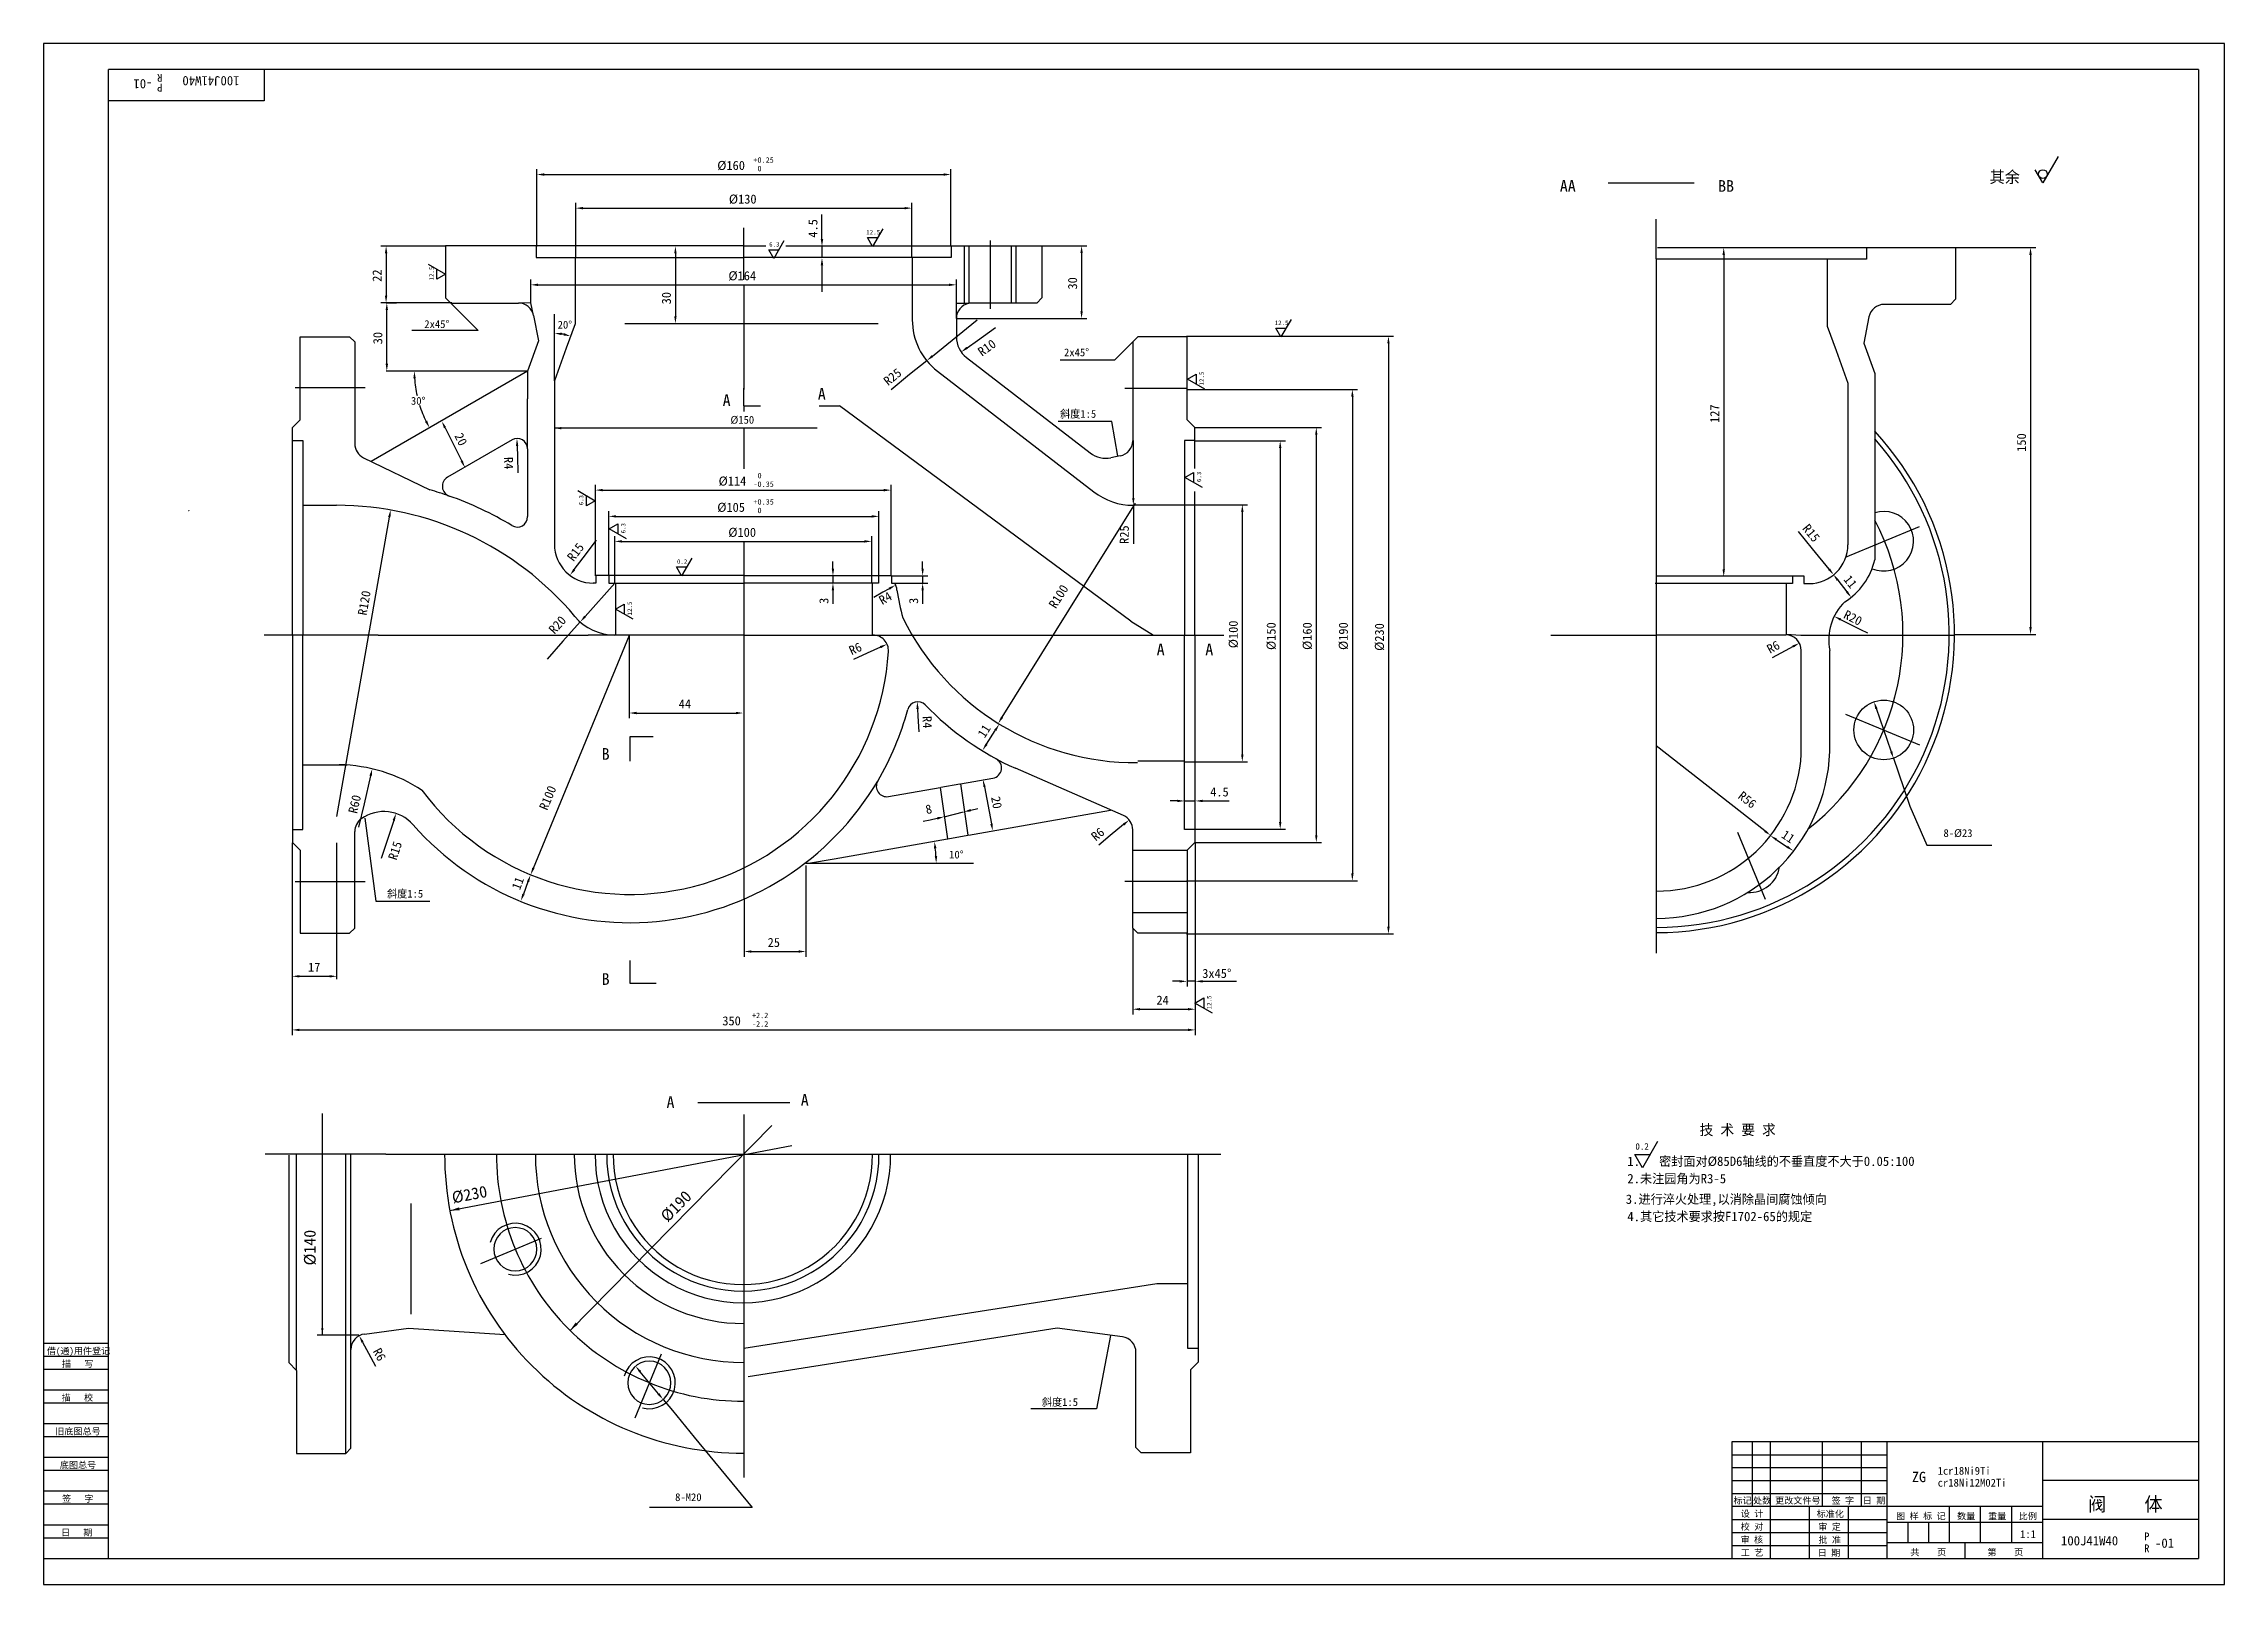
# Model space of a CAD drawing. Header units: metres. Extents: x 0 to 841, y 0 to 594.
import ezdxf

# ---------------------------------------------------------------- set-up
doc = ezdxf.new("R2010")
doc.units = ezdxf.units.M
for name, color, linetype in [('B', 3, 'Continuous'), ('C', 6, 'Continuous'), ('D', 1, 'Continuous'), ('FL', 5, 'Continuous'), ('T', 7, 'Continuous'), ('TL', 4, 'Continuous')]:
    doc.layers.add(name, color=color, linetype=linetype)

# ---------------------------------------------------------------- blocks, each defined once
blk = doc.blocks.new('TUKUN1')
at = {"layer": 'FL'}
for p, q in [((841, 594), (0, 594)), ((0, 594), (0, 0)), ((841, 0), (841, 594)), ((0, 83), (25, 83)), ((0, 75), (25, 75)), ((0, 70), (25, 70)), ((0, 62), (25, 62)), ((0, 57), (25, 57)), ((659, 30), (659, 55)), ((666, 10), (666, 55)), ((686, 30), (686, 55)), ((701, 30), (701, 55)), ((0, 49), (25, 49)), ((0, 44), (25, 44)), ((651, 50), (711, 50)), ((651, 45), (711, 45)), ((0, 36), (25, 36)), ((651, 40), (711, 40)), ((651, 35), (711, 35)), ((0, 31), (25, 31)), ((696, 10), (696, 30)), ((0, 23), (25, 23)), ((0, 18), (25, 18)), ((651, 25), (711, 25)), ((651, 20), (711, 20)), ((651, 15), (711, 15)), ((0, 0), (841, 0))]:
    blk.add_line(p, q, dxfattribs=at)
at = {"layer": 'TL'}
for p, q in [((831, 584), (25, 584)), ((25, 10), (25, 584)), ((85, 584), (85, 572)), ((831, 584), (831, 10)), ((85, 572), (25, 572)), ((0, 93), (25, 93)), ((0, 88), (25, 88)), ((831, 55), (651, 55)), ((651, 55), (651, 10)), ((711, 10), (711, 55)), ((771, 10), (771, 55)), ((831, 40), (771, 40)), ((771, 30), (651, 30)), ((681, 10), (681, 30)), ((735, 16), (735, 30)), ((747, 16), (747, 30)), ((759, 16), (759, 30)), ((711, 24), (771, 24)), ((719, 16), (719, 24)), ((727, 16), (727, 24)), ((831, 25), (771, 25)), ((0, 10), (831, 10)), ((771, 16), (711, 16)), ((741, 10), (741, 16))]:
    blk.add_line(p, q, dxfattribs=at)
at = {"layer": 'T'}
for s, p in [('借(通)用件登记', (1.26, 88.76)), ('描   写', (7.09, 83.76)), ('描   校', (6.98, 70.76)), ('旧底图总号', (4.52, 57.76)), ('底图总号', (6.25, 44.76)), ('签   字', (7.1, 31.76)), ('标记', (651.71, 31.07)), ('处数', (659.22, 31.07)), ('更改文件号', (667.75, 31.07)), ('签 字', (689.53, 31.07)), ('日 期', (701.57, 31.07)), ('设 计', (654.5, 25.99)), ('标准化', (683.77, 25.93)), ('图 样 标 记', (714.4, 25.04)), ('数量', (737.92, 25.04)), ('重量', (749.88, 25.04)), ('比例', (761.7, 25.04)), ('日   期', (6.72, 18.76)), ('校 对', (654.48, 20.99)), ('审 核', (654.41, 15.99)), ('批 准', (684.46, 15.93)), ('审 定', (684.39, 20.93)), ('工 艺', (654.52, 10.99)), ('日 期', (684.18, 10.93)), ('共    页', (719.91, 11.13)), ('第    页', (749.62, 11.13))]:
    blk.add_text(s, height=2.5, dxfattribs=at).set_placement(p)

msp = doc.modelspace()

# ---------------------------------------------------------------- linework, layer by layer
at = {"layer": 'B'}
for p, q in [((355.03, 515.86), (355.03, 494.01)), ((374.99, 515.86), (374.99, 494.01))]:
    msp.add_line(p, q, dxfattribs=at)
at = {"layer": 'C'}
for p, q in [((270, 508.7), (270, 523)), ((621.93, 511), (621.93, 526.34)), ((365.01, 518.09), (365.01, 491.78)), ((270, 503), (270, 508.7)), ((621.93, 511), (621.93, 267.43)), ((270, 501.01), (270, 460.66)), ((97, 461.38), (124, 461.38)), ((270, 454.36), (270, 452.17)), ((419.23, 371.37), (306.99, 454.36)), ((440.71, 461), (417, 461)), ((270, 445.75), (270, 430.13)), ((694.89, 396.06), (723.43, 407.88)), ((270, 402.1), (270, 264.21)), ((129, 366), (85, 366)), ((129, 366), (210, 366)), ((220.24, 366), (210, 366)), ((319.81, 366), (324, 366)), ((324, 366), (326, 366)), ((324, 366), (424.75, 366)), ((424.75, 366), (427.51, 366)), ((436.07, 366), (448.69, 366)), ((581.22, 366), (621.83, 366)), ((671.96, 366.3), (677.69, 366)), ((677.69, 366), (716.93, 366)), ((716.93, 366), (736.67, 366)), ((694.89, 335.51), (723.43, 323.69)), ((653.2, 289.97), (663.9, 264.15)), ((97, 271), (124, 271)), ((440.71, 271), (417, 271)), ((621.93, 267.43), (621.93, 264)), ((621.93, 264), (621.93, 256.98)), ((621.93, 256.98), (621.93, 243.33)), ((270, 181.15), (270, 90.92)), ((132, 165.89), (85.41, 165.89)), ((132, 165.89), (394.6, 165.89)), ((394.6, 165.89), (409, 165.89)), ((409, 165.89), (454.05, 165.89)), ((191.9, 133.35), (168.42, 123.63)), ((238.15, 88.71), (227.95, 64.1)), ((270, 90.92), (270, 79.61)), ((270, 79.61), (270, 64.89)), ((270, 64.89), (270, 41.2))]:
    msp.add_line(p, q, dxfattribs=at)
for centre, start, end in [((622.04, 366.18), 308, 27.68), ((269.66, 165.6), 179.82, 270.2)]:
    msp.add_arc(centre, 95, start, end, dxfattribs=at)
at = {"layer": 'D'}
for p, q in [((776.87, 550.47), (771.02, 540.33)), ((190.24, 515.81), (190.24, 545.54)), ((193.04, 543.54), (347.04, 543.54)), ((349.84, 515.81), (349.84, 545.54)), ((771.02, 540.33), (768.09, 545.4)), ((205.22, 511.69), (205.22, 532.57)), ((208.02, 530.57), (332.02, 530.57)), ((334.82, 511.69), (334.82, 532.57)), ((300.17, 521.44), (300.17, 528.15)), ((300.17, 518.64), (300.17, 521.44)), ((323.58, 522.61), (319.68, 515.85)), ((154.88, 515.97), (130.08, 515.97)), ((132.08, 513.17), (132.08, 496.88)), ((243.65, 513.15), (243.65, 488.87)), ((279.63, 514.54), (283.53, 514.54)), ((281.58, 511.16), (279.63, 514.54)), ((285.48, 517.92), (281.58, 511.16)), ((300.17, 515.84), (300.17, 511.38)), ((317.73, 519.23), (321.63, 519.23)), ((319.68, 515.85), (317.73, 519.23)), ((384.85, 516.07), (402.29, 516.07)), ((400.29, 513.27), (400.29, 490.8)), ((737.29, 515.37), (768.24, 515.37)), ((148.27, 509.04), (155.03, 505.14)), ((151.65, 503.18), (151.65, 507.09)), ((155.03, 505.14), (151.65, 503.18)), ((300.17, 508.58), (300.17, 505.78)), ((300.17, 505.78), (300.17, 498.36)), ((647.92, 512.57), (647.92, 391.31)), ((766.24, 512.57), (766.24, 369.03)), ((187.85, 494.06), (187.85, 503.01)), ((190.65, 501.01), (349.2, 501.01)), ((352, 493.94), (352, 503.01)), ((157.42, 494.08), (130.08, 494.08)), ((132.08, 494.08), (136.04, 494.08)), ((132.35, 470.56), (132.35, 491.28)), ((157, 494), (164.07, 486.93)), ((187.85, 494.06), (183.08, 494)), ((188.96, 489.18), (187.85, 494.06)), ((196.99, 464), (196.99, 489.66)), ((352, 493.94), (356.8, 493.94)), ((352, 488), (352, 493.94)), ((352, 488), (402.29, 488)), ((167.61, 483.39), (142.04, 483.39)), ((164.07, 486.93), (167.61, 483.39)), ((342.75, 473.53), (360, 487.51)), ((356.15, 476.72), (360.16, 479.6)), ((360.16, 479.6), (367.14, 484.6)), ((440.71, 481.21), (520.63, 481.21)), ((475.23, 484.3), (479.14, 484.3)), ((477.18, 480.92), (475.23, 484.3)), ((481.09, 487.68), (477.18, 480.92)), ((340.58, 471.77), (333.98, 466.42)), ((412.93, 471.93), (392, 471.93)), ((420, 479), (412.93, 471.93)), ((518.63, 478.41), (518.63, 253.55)), ((186.66, 467.76), (132.04, 467.76)), ((333.98, 466.42), (326.79, 460.59)), ((441.1, 464.66), (444.48, 466.61)), ((447.86, 460.76), (441.1, 464.66)), ((444.48, 466.61), (444.48, 462.71)), ((440.71, 460.71), (506.71, 460.71)), ((504.71, 457.91), (504.71, 274.07)), ((154.81, 445.91), (161.22, 433.07)), ((298.32, 445.75), (196.91, 445.75)), ((411.97, 448.27), (391.26, 448.27)), ((414.23, 434.95), (411.97, 448.27)), ((444, 446), (492.8, 446)), ((182.62, 438.94), (182.75, 434.64)), ((420.25, 418.8), (420.25, 441)), ((444.19, 440.86), (478.88, 440.86)), ((476.88, 438.06), (476.88, 293.9)), ((490.8, 443.2), (490.8, 288.8)), ((182.75, 434.64), (182.94, 428.55)), ((206, 421.67), (212.76, 417.76)), ((212.78, 388.78), (212.78, 423.86)), ((215.58, 421.86), (324.02, 421.86)), ((326.82, 388.78), (326.82, 423.86)), ((440.1, 426.74), (443.48, 428.69)), ((446.86, 422.83), (440.1, 426.74)), ((443.48, 428.69), (443.48, 424.79)), ((209.38, 415.81), (209.38, 419.71)), ((212.76, 417.76), (209.38, 415.81)), ((217.95, 388.78), (217.95, 413.74)), ((322.15, 388.78), (322.15, 413.74)), ((369.62, 334.32), (421.05, 416.8)), ((420.25, 416), (420.25, 410.4)), ((440.02, 416.24), (464.27, 416.24)), ((462.27, 413.44), (462.27, 319.88)), ((133.31, 411.43), (113, 296)), ((218.06, 406.96), (221.44, 408.91)), ((224.82, 403.06), (218.06, 406.96)), ((220.27, 386.02), (220.27, 404.1)), ((220.75, 411.74), (319.35, 411.74)), ((221.44, 408.91), (221.44, 405.01)), ((319.36, 386.02), (319.36, 404.1)), ((420.25, 410.4), (420.25, 401.14)), ((682.14, 399.24), (676.7, 405.88)), ((204.64, 391.26), (208.02, 395.74)), ((208.02, 395.74), (213.2, 402.59)), ((223.07, 402.1), (316.56, 402.1)), ((249.93, 395.63), (246.03, 388.87)), ((688.56, 391.39), (682.14, 399.24)), ((244.07, 392.25), (247.98, 392.25)), ((246.03, 388.87), (244.07, 392.25)), ((304.4, 391.58), (304.4, 394.38)), ((304.4, 388.78), (304.4, 386.02)), ((326.82, 388.78), (340.99, 388.78)), ((338.99, 391.58), (338.99, 394.38)), ((338.99, 388.78), (338.99, 386)), ((691.9, 387.15), (695.4, 382.68)), ((208.81, 373.15), (220.24, 386)), ((304.4, 383.22), (304.4, 380.42)), ((304.4, 380.42), (304.4, 378)), ((323.69, 382.48), (320.19, 380.47)), ((326.12, 383.87), (323.69, 382.48)), ((328.01, 386), (340.99, 386)), ((338.99, 383.2), (338.99, 380.4)), ((338.99, 380.4), (338.99, 377.98)), ((206.95, 371.06), (200.28, 363.57)), ((220.54, 376), (223.92, 377.95)), ((227.3, 372.09), (220.54, 376)), ((223.92, 377.95), (223.92, 374.04)), ((693.01, 371.97), (700.68, 368.15)), ((188.88, 276.17), (226, 366)), ((200.28, 363.57), (194.13, 356.65)), ((225.87, 365.79), (225.87, 333.93)), ((700.68, 368.15), (703.4, 366.8)), ((736.66, 366.23), (768.24, 366.23)), ((317.56, 358.98), (312.31, 356.6)), ((322.72, 361.32), (317.56, 358.98)), ((671.67, 359.93), (666.62, 357.17)), ((674.64, 361.55), (671.67, 359.93)), ((337.04, 337.5), (337.17, 334.7)), ((712.47, 321.17), (706.8, 337.62)), ((228.67, 335.93), (267, 335.93)), ((337.17, 334.7), (337.46, 328.62)), ((363.61, 323.9), (367, 329.24)), ((663.79, 290.45), (621.92, 323.27)), ((126.1, 311.68), (123.57, 300.96)), ((440.02, 317.08), (464.27, 317.08)), ((713.38, 318.53), (715.21, 313.23)), ((715.21, 313.23), (719.74, 300.07)), ((362.82, 307.47), (365.53, 293.18)), ((123.57, 300.96), (121.45, 291.95)), ((123.82, 295.41), (128.13, 263.34)), ((135.03, 294.55), (132.89, 287.99)), ((341.89, 294.63), (339.21, 294.11)), ((344.61, 295.29), (341.89, 294.63)), ((347.33, 295.96), (354.81, 297.79)), ((357.53, 298.45), (360.25, 299.12)), ((437.22, 302.03), (434.42, 302.03)), ((440.02, 302.03), (444.19, 302.03)), ((446.99, 302.03), (449.79, 302.03)), ((449.79, 302.03), (457.21, 302.03)), ((719.74, 300.07), (726.23, 284.98)), ((132.89, 287.99), (130.22, 279.82)), ((411.33, 288.69), (406.88, 285.03)), ((416.47, 292.92), (411.33, 288.69)), ((444, 286), (492.8, 286)), ((444.19, 291.1), (478.88, 291.1)), ((668.27, 287.1), (672.41, 284.36)), ((95.85, 285.9), (95.85, 232.43)), ((113.08, 236.43), (113.08, 285.9)), ((293.99, 278.01), (358.54, 278.01)), ((444.13, 285.77), (444.13, 230.49)), ((726.23, 284.98), (751.28, 284.98)), ((186.79, 270.85), (185.04, 266.13)), ((293.99, 277.1), (293.99, 241.98)), ((440.71, 271.27), (506.71, 271.27)), ((128.13, 263.34), (148.92, 263.34)), ((270.13, 264.21), (270.13, 241.98)), ((420, 253), (420, 219.74)), ((272.93, 243.98), (291.19, 243.98)), ((440.71, 250.75), (520.63, 250.75)), ((440.96, 250.85), (440.96, 230.49)), ((113.08, 233.38), (113.08, 236.43)), ((95.85, 232.43), (95.85, 211.76)), ((98.65, 234.43), (110.28, 234.43)), ((438.16, 232.49), (435.36, 232.49)), ((444.13, 232.49), (440.96, 232.49)), ((444.13, 230.49), (444.13, 219.74)), ((446.93, 232.49), (449.73, 232.49)), ((449.73, 232.49), (460.07, 232.49)), ((422.8, 221.74), (441.33, 221.74)), ((444.02, 224.11), (447.4, 226.07)), ((450.78, 220.21), (444.02, 224.11)), ((444.13, 219.74), (444.13, 211.76)), ((447.4, 226.07), (447.4, 222.16)), ((98.65, 213.76), (441.33, 213.76)), ((107.48, 181.58), (107.48, 96.09)), ((203, 97.91), (280.77, 176.88)), ((156.69, 144.09), (288.49, 169.18)), ((622.39, 170.79), (616.54, 160.65)), ((616.54, 160.65), (613.61, 165.72)), ((613.61, 165.72), (619.46, 165.72)), ((121.58, 96.09), (105.48, 96.09)), ((123.01, 93.39), (125.28, 89.15)), ((411.5, 95.96), (406.03, 67.63)), ((125.28, 89.15), (128, 84.08)), ((237.12, 73.44), (230.07, 81.97)), ((238.9, 71.29), (242.47, 66.97)), ((406.03, 67.63), (380.74, 67.63)), ((242.47, 66.97), (250.91, 56.75)), ((250.91, 56.75), (273.28, 29.67)), ((273.28, 29.67), (233.63, 29.67))]:
    msp.add_line(p, q, dxfattribs=at)
msp.add_circle((771.02, 543.71), 1.69, dxfattribs=at)
for centre, radius, start, end in [((196.99, 464), 18.3, 78.78, 81.22), ((186.66, 467.76), 43.69, 183.67, 192.52), ((186.66, 467.76), 43.69, 197.51, 206.33), ((295.06, 278.01), 49.16, 3.26, 6.74)]:
    msp.add_arc(centre, radius, start, end, dxfattribs=at)
for points in [[(193.04, 544.01), (193.04, 543.07), (190.24, 543.54)], [(347.04, 544.01), (347.04, 543.07), (349.84, 543.54)], [(208.02, 531.03), (208.02, 530.1), (205.22, 530.57)], [(332.02, 531.03), (332.02, 530.1), (334.82, 530.57)], [(131.61, 513.17), (132.54, 513.17), (132.08, 515.97)], [(243.18, 513.15), (244.12, 513.15), (243.65, 515.95)], [(299.7, 518.64), (300.64, 518.64), (300.17, 515.84)], [(399.82, 513.27), (400.75, 513.27), (400.29, 516.07)], [(647.45, 512.57), (648.39, 512.57), (647.92, 515.37)], [(765.77, 512.57), (766.71, 512.57), (766.24, 515.37)], [(299.7, 508.58), (300.64, 508.58), (300.17, 511.38)], [(131.61, 496.88), (132.54, 496.88), (132.08, 494.08)], [(190.65, 501.48), (190.65, 500.54), (187.85, 501.01)], [(349.2, 501.48), (349.2, 500.54), (352, 501.01)], [(131.89, 491.28), (132.82, 491.28), (132.35, 494.08)], [(243.18, 488.87), (244.12, 488.87), (243.65, 486.07)], [(399.82, 490.8), (400.75, 490.8), (400.29, 488)], [(199.75, 481.62), (199.82, 482.55), (196.99, 482.3)], [(200.68, 482.4), (200.43, 481.5), (203.25, 481.19)], [(518.16, 478.41), (519.09, 478.41), (518.63, 481.21)], [(343.05, 473.17), (342.46, 473.89), (340.58, 471.77)], [(356.42, 476.34), (355.88, 477.1), (353.87, 475.09)], [(131.89, 470.56), (132.82, 470.56), (132.35, 467.76)], [(142.59, 464.95), (143.52, 464.98), (142.97, 467.76)], [(504.25, 457.91), (505.18, 457.91), (504.71, 460.71)], [(147.91, 448.61), (147.09, 448.17), (148.82, 445.92)], [(155.23, 446.12), (154.39, 445.71), (153.56, 448.42)], [(199.71, 445.3), (196.91, 445.75), (199.71, 446.2)], [(490.33, 443.2), (491.26, 443.2), (490.8, 446)], [(182.15, 438.92), (183.08, 438.95), (182.53, 441.74)], [(476.41, 438.06), (477.35, 438.06), (476.88, 440.86)], [(161.64, 433.28), (160.81, 432.86), (162.48, 430.56)], [(215.58, 422.33), (215.58, 421.39), (212.78, 421.86)], [(324.02, 422.33), (324.02, 421.39), (326.82, 421.86)], [(133.77, 411.35), (132.85, 411.51), (133.8, 414.18)], [(220.75, 412.21), (220.75, 411.28), (217.95, 411.74)], [(319.35, 412.21), (319.35, 411.28), (322.15, 411.74)], [(420.72, 418.8), (419.79, 418.8), (420.25, 416)], [(461.81, 413.44), (462.74, 413.44), (462.27, 416.24)], [(223.07, 402.57), (223.07, 401.63), (220.27, 402.1)], [(316.56, 402.57), (316.56, 401.63), (319.36, 402.1)], [(205.02, 390.98), (204.27, 391.54), (202.96, 389.03)], [(303.93, 391.58), (304.86, 391.58), (304.4, 388.78)], [(338.52, 391.58), (339.46, 391.58), (338.99, 388.78)], [(647.45, 391.31), (648.39, 391.31), (647.92, 388.51)], [(688.2, 391.09), (688.92, 391.68), (690.33, 389.22)], [(692.27, 387.44), (691.53, 386.86), (690.17, 389.36)], [(303.93, 383.22), (304.86, 383.22), (304.4, 386.02)], [(326.35, 383.47), (325.89, 384.28), (328.55, 385.26)], [(338.52, 383.2), (339.46, 383.2), (338.99, 386)], [(695.77, 382.96), (695.04, 382.39), (697.13, 380.47)], [(209.15, 372.84), (208.46, 373.46), (206.95, 371.06)], [(692.8, 371.56), (693.22, 372.39), (690.5, 373.22)], [(322.92, 360.9), (322.53, 361.75), (325.27, 362.48)], [(674.86, 361.14), (674.42, 361.96), (677.1, 362.89)], [(765.77, 369.03), (766.71, 369.03), (766.24, 366.23)], [(228.67, 336.4), (228.67, 335.46), (225.87, 335.93)], [(267, 336.4), (267, 335.46), (269.8, 335.93)], [(336.58, 337.48), (337.51, 337.52), (336.91, 340.29)], [(706.36, 337.47), (707.24, 337.78), (705.89, 340.27)], [(366.61, 329.49), (367.4, 328.99), (368.51, 331.6)], [(370.02, 334.07), (369.22, 334.57), (368.14, 331.94)], [(363.21, 324.15), (364, 323.65), (362.1, 321.54)], [(461.81, 319.88), (462.74, 319.88), (462.27, 317.08)], [(712.03, 321.02), (712.91, 321.33), (713.38, 318.53)], [(126.55, 311.57), (125.64, 311.79), (126.74, 314.41)], [(363.28, 307.56), (362.36, 307.39), (362.3, 310.22)], [(135.48, 294.4), (134.59, 294.69), (135.9, 297.21)], [(344.5, 295.75), (344.72, 294.84), (347.33, 295.96)], [(357.42, 298.91), (357.64, 298), (354.81, 297.79)], [(416.77, 292.56), (416.18, 293.28), (418.63, 294.7)], [(437.22, 302.5), (437.22, 301.56), (440.02, 302.03)], [(446.99, 302.5), (446.99, 301.56), (444.19, 302.03)], [(343.42, 283.71), (344.34, 283.84), (343.47, 286.55)], [(365.99, 293.27), (365.07, 293.09), (366.05, 290.43)], [(476.41, 293.9), (477.35, 293.9), (476.88, 291.1)], [(490.33, 288.8), (491.26, 288.8), (490.8, 286)], [(663.51, 290.09), (664.08, 290.82), (666, 288.73)], [(668.52, 287.49), (668.01, 286.72), (665.93, 288.65)], [(344.61, 280.82), (343.67, 280.8), (344.22, 278.01)], [(672.66, 284.75), (672.15, 283.97), (674.74, 282.81)], [(186.36, 271.02), (187.23, 270.69), (187.77, 273.48)], [(189.31, 275.99), (188.45, 276.34), (187.81, 273.58)], [(504.25, 274.07), (505.18, 274.07), (504.71, 271.27)], [(184.6, 266.29), (185.48, 265.97), (184.07, 263.51)], [(518.16, 253.55), (519.09, 253.55), (518.63, 250.75)], [(272.93, 244.45), (272.93, 243.52), (270.13, 243.98)], [(291.19, 244.45), (291.19, 243.52), (293.99, 243.98)], [(98.65, 234.9), (98.65, 233.96), (95.85, 234.43)], [(110.28, 234.9), (110.28, 233.96), (113.08, 234.43)], [(438.16, 232.96), (438.16, 232.02), (440.96, 232.49)], [(446.93, 232.96), (446.93, 232.02), (444.13, 232.49)], [(422.8, 222.21), (422.8, 221.27), (420, 221.74)], [(441.33, 222.21), (441.33, 221.27), (444.13, 221.74)], [(98.65, 214.23), (98.65, 213.3), (95.85, 213.76)], [(441.33, 214.23), (441.33, 213.3), (444.13, 213.76)], [(160.22, 145.36), (156.69, 144.09), (160.44, 144.2)], [(205.18, 100.96), (203, 97.91), (206.02, 100.13)], [(107.93, 98.89), (107.48, 96.09), (107.03, 98.89)], [(122.6, 93.17), (123.42, 93.61), (121.69, 95.86)], [(229.71, 81.68), (230.43, 82.27), (228.28, 84.13)], [(236.76, 73.15), (237.48, 73.74), (238.9, 71.29)]]:
    msp.add_solid(points, dxfattribs=at)
at = {"layer": 'FL'}
for centre in [(181.9, 129.21), (233.59, 77.71)]:
    msp.add_arc(centre, 10, 255, 165, dxfattribs=at)
at = {"layer": 'TL'}
for p, q in [((603.37, 540.33), (636.58, 540.33)), ((155, 516), (155, 496)), ((190, 516), (155, 516)), ((190, 516), (190, 511.5)), ((270, 516), (190, 516)), ((270, 516), (278.46, 516)), ((286.26, 516), (350, 516)), ((350, 516), (356.84, 516)), ((350, 516), (350, 511.5)), ((356.84, 516), (373.18, 516)), ((356.84, 515.86), (356.84, 494.01)), ((373.18, 516), (385, 516)), ((373.18, 515.86), (373.18, 494.01)), ((385, 516), (385, 496)), ((622.36, 515.46), (702.36, 515.46)), ((702.36, 515.46), (737.36, 515.46)), ((703.01, 515.46), (703.01, 510.96)), ((737.36, 515.46), (737.36, 495.46)), ((190, 511.5), (205, 511.5)), ((205, 511.5), (270, 511.5)), ((205, 511.5), (205, 486)), ((335, 511.5), (270, 511.5)), ((350, 511.5), (335, 511.5)), ((335, 511.5), (335, 487.51)), ((688.01, 510.96), (621.84, 510.96)), ((687.83, 510.6), (687.83, 485.1)), ((703.01, 510.96), (688.01, 510.96)), ((155, 496), (157, 494)), ((157, 494), (183.08, 494)), ((188.96, 489.18), (190.91, 479.45)), ((352, 488), (352, 480.91)), ((373.18, 494), (358, 494)), ((383, 494), (373.18, 494)), ((385, 496), (383, 494)), ((703.93, 488.63), (701.92, 478.55)), ((735.36, 493.46), (709.82, 493.46)), ((737.36, 495.46), (735.36, 493.46)), ((99, 481), (118, 481)), ((99, 449), (99, 481)), ((118, 481), (120, 479)), ((190.91, 479.45), (186.66, 467.76)), ((205, 486), (201.58, 476.6)), ((224.1, 486.07), (321.82, 486.07)), ((422, 481), (420, 479)), ((441, 481), (422, 481)), ((441, 449), (441, 481)), ((687.83, 485.1), (691.25, 475.7)), ((120, 479), (120, 439.76)), ((201.58, 476.6), (196.99, 464)), ((355.89, 473), (403.55, 436.21)), ((420, 479), (420, 440.92)), ((691.25, 475.7), (695.83, 463.1)), ((701.92, 478.55), (706.17, 466.86)), ((186.66, 467.76), (126.34, 432.94)), ((186.66, 467.76), (186.66, 457)), ((196.99, 464), (196.99, 401)), ((344.72, 467.72), (404.98, 421.21)), ((695.83, 463.1), (695.83, 400.83)), ((706.17, 466.86), (706.17, 456.1)), ((186.66, 437.74), (186.66, 457)), ((270, 454.36), (270, 461.14)), ((270.02, 454.36), (276.43, 454.36)), ((299.09, 454.36), (306.99, 454.36)), ((706.17, 456.1), (706.17, 394.99)), ((96, 446), (99, 449)), ((96, 441), (96, 446)), ((444, 446), (441, 449)), ((444, 441), (444, 446)), ((96, 441), (100, 441)), ((96, 366), (96, 441)), ((100, 441), (100, 416)), ((180.66, 441.2), (155.76, 426.83)), ((186.66, 437.74), (186.66, 411.64)), ((444, 441), (440, 441)), ((440, 441), (440, 416)), ((444, 430.18), (444, 441)), ((123.39, 434.36), (149, 422)), ((415.18, 435.03), (411.62, 434.32)), ((444, 366), (444, 421.32)), ((100, 416), (100, 366)), ((100, 416), (113, 416)), ((440, 416), (420.25, 416)), ((440, 416), (440, 366)), ((213, 389), (213, 386)), ((217.5, 389), (213, 389)), ((270, 389), (217.5, 389)), ((218, 389), (218, 386)), ((270, 389), (322.5, 389)), ((322, 389), (322, 386)), ((322.5, 389), (327, 389)), ((327, 389), (327, 386)), ((621.84, 388.83), (674.34, 388.83)), ((674.34, 388.83), (678.84, 388.83)), ((674.46, 388.83), (674.46, 385.83)), ((678.84, 388.83), (678.84, 385.83)), ((213, 386), (211.99, 386)), ((218, 386), (220.5, 386)), ((220.5, 386), (270, 386)), ((220.5, 386), (220.5, 366)), ((319.5, 386), (270, 386)), ((322, 386), (319.5, 386)), ((319.5, 386), (319.5, 366)), ((327, 386), (328.01, 386)), ((671.96, 385.83), (621.51, 385.83)), ((671.96, 385.83), (671.96, 366.3)), ((674.46, 385.83), (671.96, 385.83)), ((678.84, 385.83), (680.83, 385.83)), ((419.23, 371.37), (428.04, 366)), ((96, 366), (96, 291)), ((100, 316), (100, 366)), ((270, 366), (220.24, 366)), ((270, 366), (319.81, 366)), ((427.62, 366), (436.07, 366)), ((440, 316), (440, 366)), ((444, 366), (444, 291)), ((455.12, 365.81), (447.92, 365.81)), ((621.83, 366.02), (671.83, 366.02)), ((677.83, 320.11), (677.83, 360.02)), ((688.87, 354.53), (688.87, 360.04)), ((688.87, 321.08), (688.87, 354.53)), ((226.04, 326.76), (226.04, 317.31)), ((235.04, 326.76), (226.04, 326.76)), ((100, 291), (100, 316)), ((100, 316), (117, 316)), ((416.41, 296.38), (374.83, 314.61)), ((440, 317.31), (422, 317.31)), ((440, 291), (440, 316)), ((325.81, 303.74), (345.74, 307.26)), ((345.74, 307.26), (348.53, 287.44)), ((345.95, 307.29), (353.29, 308.59)), ((353.62, 308.65), (366.1, 310.85)), ((353.62, 308.65), (356.41, 288.83)), ((383.63, 293.63), (411.49, 298.54)), ((96, 291), (96, 286)), ((96, 291), (100, 291)), ((96, 286), (99, 283)), ((120, 253), (120, 290.27)), ((304.85, 279.74), (348.53, 287.44)), ((348.77, 287.48), (356.41, 288.83)), ((356.64, 288.87), (383.63, 293.63)), ((420, 283), (420, 290.89)), ((444, 291), (440, 291)), ((444, 286), (441, 283)), ((444, 291), (444, 286)), ((99, 283), (99, 251)), ((295, 278), (304.85, 279.74)), ((420, 259), (420, 283)), ((420, 283), (441, 283)), ((441, 283), (441, 259)), ((441, 283), (441, 283)), ((118, 251), (120, 253)), ((420, 259), (441, 259)), ((420, 253), (420, 259)), ((422, 251), (420, 253)), ((441, 259), (441, 251)), ((99, 251), (118, 251)), ((441, 251), (422, 251)), ((226.04, 240.57), (226.04, 231.73)), ((226.04, 231.73), (236.22, 231.73)), ((252.35, 185.74), (287.75, 185.74)), ((94.53, 165.49), (94.53, 85.49)), ((97.52, 82.49), (97.52, 165.99)), ((116.52, 50.49), (116.52, 165.99)), ((118.52, 90.57), (118.52, 165.99)), ((441.27, 115.92), (441.27, 165.72)), ((445.27, 165.72), (445.27, 90.92)), ((141.66, 146.83), (141.66, 104.12)), ((429.33, 115.92), (270.05, 90.92)), ((441.27, 115.92), (429.33, 115.92)), ((441.27, 90.92), (441.27, 115.92)), ((123.75, 96.52), (140.66, 98.72)), ((140.66, 98.72), (177.89, 96.29)), ((390.92, 98.76), (271.75, 80.06)), ((416.06, 95.42), (390.92, 98.76)), ((94.53, 85.49), (97.52, 82.49)), ((118.52, 52.49), (118.52, 90.57)), ((421.27, 52.72), (421.27, 89.47)), ((445.27, 90.92), (441.27, 90.92)), ((445.27, 85.72), (442.27, 82.72)), ((445.27, 90.92), (445.27, 85.72)), ((97.52, 82.49), (97.52, 50.49)), ((442.27, 82.72), (442.27, 50.72)), ((97.52, 50.49), (116.52, 50.49)), ((116.52, 50.49), (118.52, 52.49)), ((423.27, 50.72), (421.27, 52.72)), ((442.27, 50.72), (423.27, 50.72))]:
    msp.add_line(p, q, dxfattribs=at)
for points in [[(156.43, 419.59, 0.01), (149, 422, 0.01)], [(329.08, 383.34, 0.19), (328.01, 386, 0.19)], [(329.08, 383.34, 0.03), (331.36, 372.58, 0.03)], [(694.59, 378.77, 0.26), (688.87, 360.04, 0.26)], [(142.52, 292.84, 0.51), (321.67, 309.71, 0.51)], [(190.24, 129.21, 1), (173.57, 129.21, 1), (190.24, 129.21, 1)], [(241.92, 77.71, 1), (225.26, 77.71, 1), (241.92, 77.71, 1)]]:
    msp.add_lwpolyline(points, format="xyb", dxfattribs=at)
msp.add_circle((709.63, 329.4), 11.5, dxfattribs=at)
for centre, radius, start, end in [((183.08, 488), 6, 11.31, 90), ((358, 488), 6, 100.91, 180), ((358, 488), 6, 90, 100.91), ((709.82, 487.46), 6, 90, 168.69), ((360, 487.51), 25, 180, 232.33), ((362, 480.91), 10, 180, 232.33), ((126, 439.76), 6, 180, 244.23), ((182.66, 437.74), 4, 0, 120), ((414, 440.92), 6, 281.33, 0), ((621.91, 366.29), 115, 270.01, 42.89), ((621.91, 366.29), 113, 270.01, 41.78), ((409.66, 444.13), 10, 232.33, 281.33), ((157.76, 423.36), 4, 120, 250.64), ((420.25, 441), 25, 232.33, 270), ((113, 296), 131, 115.78, 115.83), ((113, 296), 120, 40.01, 90), ((113, 296), 131, 58.94, 70.64), ((709.63, 402.16), 11.5, 246.96, 107.53), ((182.66, 411.64), 4, 238.94, 0), ((211.99, 401), 15, 180, 270), ((680.83, 400.83), 15, 270, 0), ((680.83, 400.83), 26, 301.95, 347.03), ((220.24, 386), 20, 220.01, 270), ((421.05, 416.8), 100, 206.24, 270.43), ((319.81, 360), 6, 356.34, 90), ((671.83, 360.02), 6, 0, 90), ((226, 366), 100, 216.72, 356.34), ((226, 366), 111, 329.53, 345.03), ((337.1, 336.3), 4, 43.87, 165.03), ((420, 416), 111, 223.87, 245.98), ((621.92, 323.77), 67, 270.01, 357.7), ((621.92, 323.27), 56, 270.01, 356.77), ((113, 256), 60, 56.58, 89.05), ((365.41, 314.78), 4, 280, 61.66), ((325.12, 307.68), 4, 149.53, 280), ((126, 290.27), 6, 125.63, 180), ((131.24, 282.95), 15, 41.23, 125.63), ((414, 290.89), 6, 0, 66.34), ((658.05, 278.26), 11.5, 265.62, 351.28), ((269.66, 165.6), 115, 179.85, 270.17), ((269.66, 165.6), 80, 179.79, 270.24), ((269.66, 165.6), 65, 179.74, 270.3), ((269.66, 165.6), 57, 179.7, 0.3), ((269.66, 165.6), 52.5, 179.68, 0.32), ((269.66, 165.6), 50, 179.66, 0.34), ((124.52, 90.57), 6, 97.42, 180), ((415.27, 89.47), 6, 0, 82.42)]:
    msp.add_arc(centre, radius, start, end, dxfattribs=at)

# ---------------------------------------------------------------- block references
at = {"layer": 'D'}
msp.add_blockref('TUKUN1', (0, 0), dxfattribs=at)

# ---------------------------------------------------------------- texts
for s, height, rotation, p in [('-01', 3.6, 180, (41.98, 580.27)), ('R', 3, 180, (45.8, 582.28)), ('100J41W40', 3.6, 180, (75.56, 581.45)), ('P', 3, 180, (45.8, 578.51)), ('4.5', 3.5, 90, (298.42, 519.2)), ('22', 3.5, 90, (130.33, 502.19)), ('12.5', 1.7, 90, (150.42, 502.71)), ('30', 3.5, 90, (241.9, 493.48)), ('30', 3.5, 90, (398.54, 499.2)), ('30', 3.5, 90, (130.6, 478.09)), ('R10', 3.5, 35.62, (361.87, 473.29)), ('R25', 3.5, 39.03, (325.69, 461.95)), ('12.5', 1.7, 90, (447.41, 462.23)), ('127', 3.5, 90, (646.17, 447.77)), ('20', 3.5, 296.54, (158.32, 442.81)), ('150', 3.5, 90, (764.49, 436.63)), ('R4', 3.5, 271.8, (177.49, 434.6)), ('6.3', 1.7, 90, (446.41, 424.96)), ('6.3', 1.7, 90, (208.15, 415.98)), ('6.3', 1.7, 90, (224.37, 405.18)), ('R25', 3.5, 90, (418.5, 401.14)), ('R15', 3.5, 309.29, (678.05, 406.99)), ('R15', 3.5, 52.96, (204.36, 394.11)), ('11', 3.5, 308.07, (693.95, 387.37)), ('R120', 3.5, 80.02, (124.53, 373.39)), ('3', 3.5, 90, (302.65, 378)), ('R4', 3.5, 29.78, (323.42, 377.51)), ('3', 3.5, 90, (337.24, 377.98)), ('R100', 3.5, 58.05, (390.35, 375.92)), ('R20', 3.5, 48.35, (197.05, 366.1)), ('12.5', 1.7, 90, (226.85, 373.57)), ('%%C100', 3.5, 90, (460.52, 360.91)), ('%%C150', 3.5, 90, (475.13, 360.23)), ('%%C160', 3.5, 90, (489.05, 360.25)), ('%%C190', 3.5, 90, (502.96, 360.24)), ('%%C230', 3.5, 90, (516.88, 359.9)), ('R20', 3.5, 333.52, (693.78, 372.67)), ('R6', 3.5, 24.4, (311.59, 358.19)), ('R6', 3.5, 28.59, (665.78, 358.71)), ('R4', 3.5, 272.71, (338.93, 334.69)), ('11', 3.5, 57.52, (362.89, 326.03)), ('R60', 3.5, 76.76, (120.83, 296.94)), ('R100', 3.5, 67.55, (194.19, 298.17)), ('20', 3.5, 280.74, (365.36, 303.44)), ('R56', 3.5, 321.92, (653.14, 303.31)), ('8', 3.5, 13.75, (340.57, 296.89)), ('R15', 3.5, 71.89, (136.09, 278.95)), ('R6', 3.5, 39.47, (405.77, 286.38)), ('11', 3.5, 326.47, (669.84, 288.16)), ('11', 3.5, 69.64, (183.67, 267.46)), ('12.5', 1.7, 90, (450.33, 221.69)), ('%%C230', 4.5, 10.78, (157.91, 146.86)), ('%%C190', 4.5, 45.44, (240.65, 139.34)), ('%%C140', 4.5, 90, (104.9, 122.96)), ('R6', 3.5, 298.18, (126.87, 89.9))]:
    msp.add_text(s, height=height, rotation=rotation, dxfattribs=at).set_placement(p)
for s, height, p in [('%%c160', 3.5, (259.79, 545.29)), ('+0.25', 2.1, (273.74, 548.09)), (' 0', 2.1, (273.74, 544.8)), ('AA', 4.5, (584.73, 536.87)), ('BB', 4.5, (645.76, 536.87)), ('其余', 4.5, (750.45, 540.33)), ('%%c130', 3.5, (264.27, 532.32)), ('12.5', 1.7, (317.25, 520.46)), ('6.3', 1.7, (279.8, 515.77)), ('%%C164', 3.5, (264.09, 502.76)), ('2x45%%d', 3, (146.82, 484.37)), ('20%%d', 3, (198.23, 484.13)), ('12.5', 1.7, (474.76, 485.53)), ('2x45%%d', 3, (393.52, 473.47)), ('30%%d', 3, (141.66, 454.78)), ('A', 4.5, (261.87, 454.24)), ('A', 4.5, (298.57, 456.69)), ('%%C150', 3, (264.87, 447.47)), ('斜度1:5', 3, (392, 449.76)), ('%%C114', 3.5, (260.3, 423.61)), ('-0.35', 2.1, (273.75, 423.12)), (' 0', 2.1, (273.75, 426.41)), ('%%C105', 3.5, (259.8, 413.49)), ('+0.35', 2.1, (273.75, 416.29)), (' 0', 2.1, (273.75, 413)), ('%%c100', 3.5, (264.06, 403.85)), ('0.2', 1.7, (244.25, 393.48)), ('A', 4.5, (429.25, 358.21)), ('A', 4.5, (448, 358.21)), ('44', 3.5, (244.92, 337.68)), ('B', 4.5, (215.21, 317.91)), ('4.5', 3.5, (449.88, 303.78)), ('8-%%C23', 3, (732.67, 288.14)), ('10%%d', 3, (349.21, 279.86)), ('斜度1:5', 3, (132.44, 264.76)), ('25', 3.5, (279.22, 245.73)), ('17', 3.5, (101.97, 236.18)), ('B', 4.5, (215.21, 231.13)), ('3x45%%d', 3.5, (446.81, 233.79)), ('350', 3.5, (261.74, 215.51)), ('+2.2', 2.1, (273.19, 218.31)), ('24', 3.5, (429.15, 223.49)), ('-2.2', 2.1, (273.19, 215.02)), ('A', 4.5, (240.23, 183.69)), ('A', 4.5, (292, 184.5)), ('技 术 要 求', 4.05, (638.64, 173.23)), ('0.2', 2.55, (613.86, 167.56)), ('1.   密封面对%%C85D6轴线的不垂直度不大于0.05:100', 3.6, (610.75, 161.33)), ('2.未注园角为R3-5', 3.6, (610.75, 154.63)), ('3.进行淬火处理,以消除晶间腐蚀倾向', 3.6, (610.14, 146.71)), ('4.其它技术要求按F1702-65的规定', 3.6, (610.75, 140.03)), ('斜度1:5', 3, (384.99, 68.79)), ('ZG', 4, (720.51, 39.41)), ('1cr18Ni9Ti', 3, (730.45, 42.29)), ('8-M20', 3, (243.54, 32.11)), ('cr18Ni12M02Ti', 3, (730.45, 37.69)), ('阀    体', 5.4, (788.46, 28.23)), ('1:1', 3, (762.23, 17.87)), ('100J41W40', 3.6, (777.99, 15.03)), ('P', 3, (810.05, 17)), ('-01', 3.6, (814.25, 14.12)), ('R', 3, (810.05, 12.4))]:
    msp.add_text(s, height=height, dxfattribs=at).set_placement(p)

doc.saveas('drawing.dxf')
